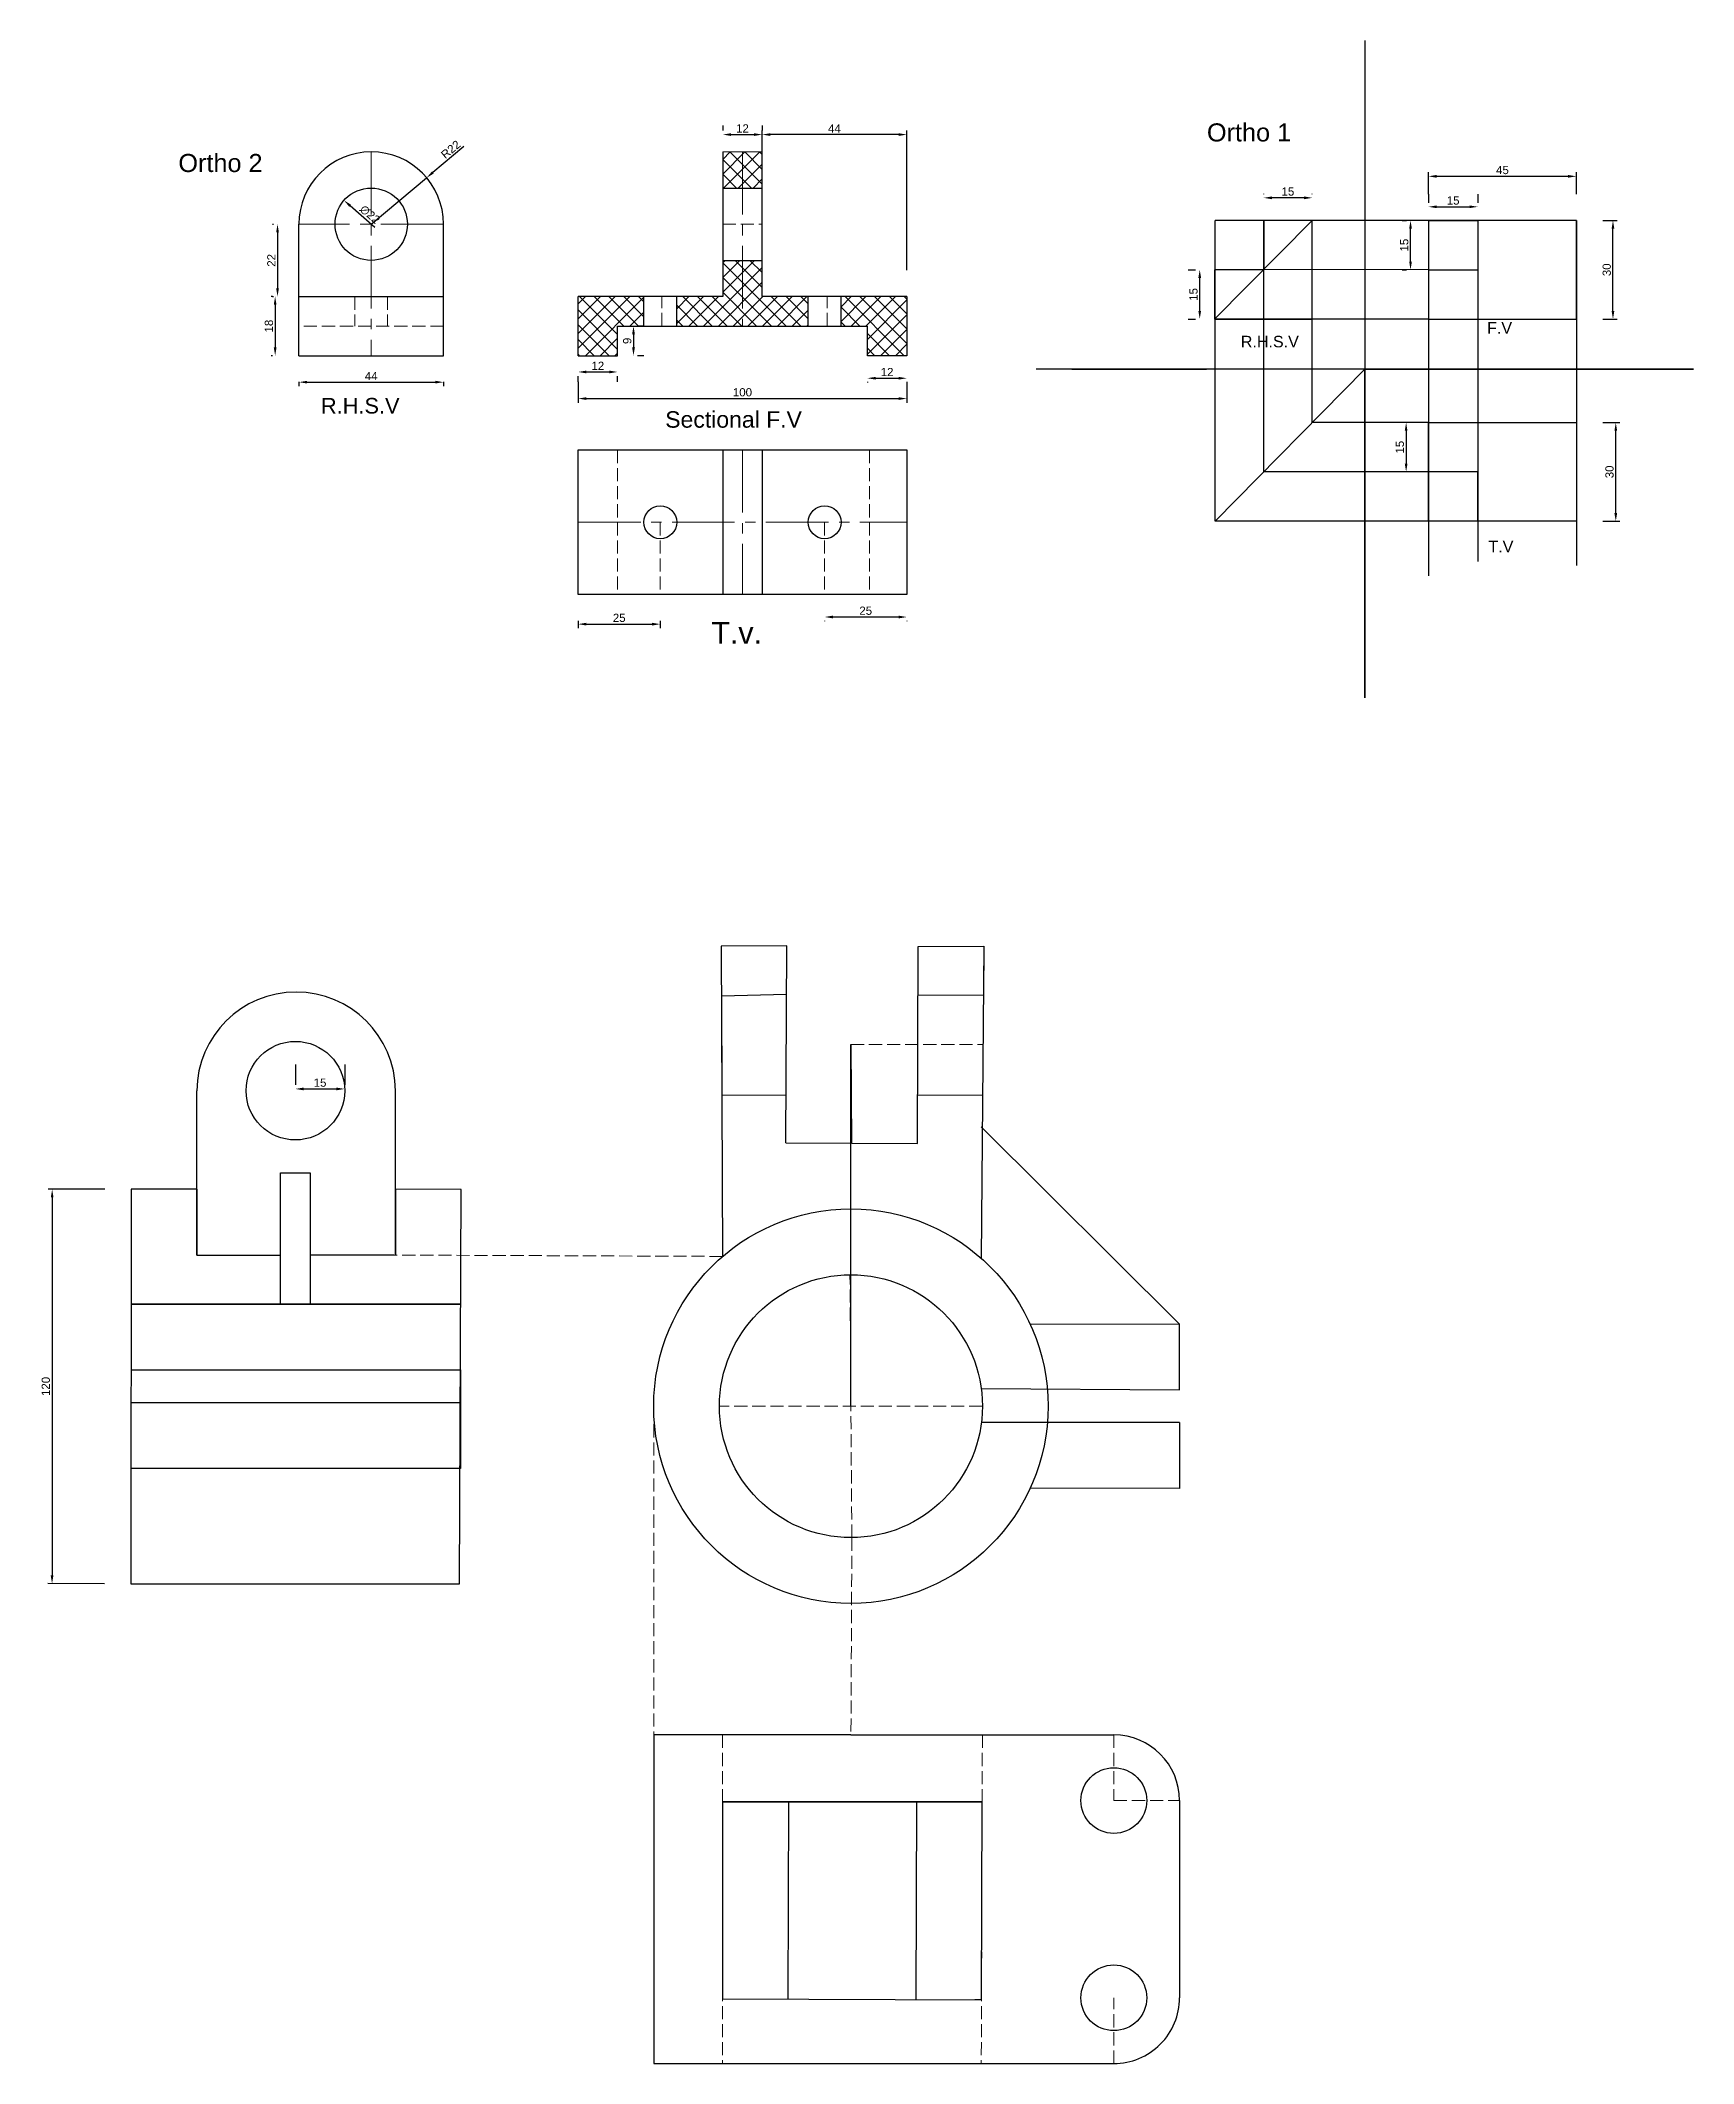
# Model space of a CAD drawing. Header units: millimetres. Extents: x 1802 to 2305, y 2068 to 2683.
import ezdxf

# ---------------------------------------------------------------- set-up
doc = ezdxf.new("R2010")
doc.units = ezdxf.units.MM
doc.linetypes.add('CENTER2', pattern=[28.575, 19.05, -3.175, 3.175, -3.175])
doc.linetypes.add('JIS_02_4.0', pattern=[5.5, 4, -1.5])
doc.layers.add('centre', color=7, linetype='CENTER2', lineweight=0)
doc.layers.add('Dotted', color=7, linetype='JIS_02_4.0', lineweight=0)
doc.styles.get("Standard").update_dxf_attribs({"font": 'arial.ttf'})
doc.dimstyles.new('ISO-25', dxfattribs={"dimtxt": 2.5, "dimasz": 2.5, "dimexe": 1.25, "dimexo": 8, "dimtad": 1, "dimdec": 0, "dimtxsty": 'Standard', "dimcen": 2.5, "dimadec": 0, "dimazin": 0, "dimtfac": 1, "dimtdec": 0, "dimtmove": 0, "dimatfit": 3, "dimfxl": 1, "dimarcsym": 0})

# ---------------------------------------------------------------- blocks, each defined once
blk = doc.blocks.new('*D7')
at = {"layer": 'Defpoints', "color": 0, "lineweight": -2, "transparency": 16777216}
for p, q in [((2053.53, 2579.34), (2053.53, 2579.23)), ((2056.03, 2580.48), (2063.03, 2580.48)), ((2065.53, 2579.34), (2065.53, 2579.23))]:
    blk.add_line(p, q, dxfattribs=at)
at = {"layer": 'Defpoints', "color": 0, "lineweight": 25, "transparency": 16777216}
for p in [(2053.53, 2587.34), (2065.53, 2587.34), (2065.53, 2580.48)]:
    blk.add_point(p, dxfattribs=at)
for points in [[(2056.03, 2580.89), (2056.03, 2580.06), (2053.53, 2580.48)], [(2063.03, 2580.89), (2063.03, 2580.06), (2065.53, 2580.48)]]:
    blk.add_solid(points, dxfattribs=at)
at = {"layer": 'Defpoints', "color": 0, "transparency": 16777216, "insert": (2059.53, 2582.36), "char_height": 2.5, "attachment_point": 5}
blk.add_mtext('12', dxfattribs=at)
blk = doc.blocks.new('*D8')
at = {"layer": 'Defpoints', "color": 0, "lineweight": -2, "transparency": 16777216}
for p, q in [((1965.53, 2579.34), (1965.53, 2573.04)), ((2065.53, 2579.34), (2065.53, 2573.04)), ((1968.03, 2574.29), (2063.03, 2574.29))]:
    blk.add_line(p, q, dxfattribs=at)
at = {"layer": 'Defpoints', "color": 0, "lineweight": 25, "transparency": 16777216}
for p in [(1965.53, 2587.34), (2065.53, 2587.34), (2065.53, 2574.29)]:
    blk.add_point(p, dxfattribs=at)
for points in [[(1968.03, 2574.71), (1968.03, 2573.87), (1965.53, 2574.29)], [(2063.03, 2574.71), (2063.03, 2573.87), (2065.53, 2574.29)]]:
    blk.add_solid(points, dxfattribs=at)
at = {"layer": 'Defpoints', "color": 0, "transparency": 16777216, "insert": (2015.53, 2576.19), "char_height": 2.5, "attachment_point": 5}
blk.add_mtext('100', dxfattribs=at)
blk = doc.blocks.new('*D9')
at = {"layer": 'Defpoints', "color": 0, "lineweight": -2, "transparency": 16777216}
for p, q in [((1965.53, 2579.34), (1965.53, 2581.13)), ((1968.03, 2582.38), (1975.03, 2582.38)), ((1977.53, 2579.34), (1977.53, 2581.13))]:
    blk.add_line(p, q, dxfattribs=at)
at = {"layer": 'Defpoints', "color": 0, "lineweight": 25, "transparency": 16777216}
for p in [(1965.53, 2587.34), (1977.53, 2587.34), (1977.53, 2582.38)]:
    blk.add_point(p, dxfattribs=at)
for points in [[(1968.03, 2582.8), (1968.03, 2581.97), (1965.53, 2582.38)], [(1975.03, 2582.8), (1975.03, 2581.97), (1977.53, 2582.38)]]:
    blk.add_solid(points, dxfattribs=at)
at = {"layer": 'Defpoints', "color": 0, "transparency": 16777216, "insert": (1971.53, 2584.26), "char_height": 2.5, "attachment_point": 5}
blk.add_mtext('12', dxfattribs=at)
blk = doc.blocks.new('*D10')
at = {"layer": 'Defpoints', "color": 0, "lineweight": -2, "transparency": 16777216}
for p, q in [((1982.38, 2593.84), (1982.38, 2589.84)), ((1985.53, 2596.34), (1983.63, 2596.34)), ((1985.53, 2587.34), (1983.63, 2587.34))]:
    blk.add_line(p, q, dxfattribs=at)
at = {"layer": 'Defpoints', "color": 0, "lineweight": 25, "transparency": 16777216}
for p in [(1977.53, 2596.34), (1977.53, 2587.34), (1982.38, 2587.34)]:
    blk.add_point(p, dxfattribs=at)
for points in [[(1981.96, 2593.84), (1982.8, 2593.84), (1982.38, 2596.34)], [(1981.96, 2589.84), (1982.8, 2589.84), (1982.38, 2587.34)]]:
    blk.add_solid(points, dxfattribs=at)
at = {"layer": 'Defpoints', "color": 0, "transparency": 16777216, "insert": (1980.48, 2591.84), "char_height": 2.5, "attachment_point": 5, "rotation": 90}
blk.add_mtext('9', dxfattribs=at)
blk = doc.blocks.new('*D11')
at = {"layer": 'Defpoints', "color": 0, "lineweight": -2, "transparency": 16777216}
for p, q in [((2009.53, 2657.34), (2009.53, 2655.86)), ((2012.03, 2654.61), (2019.03, 2654.61)), ((2021.53, 2657.34), (2021.53, 2655.86))]:
    blk.add_line(p, q, dxfattribs=at)
at = {"layer": 'Defpoints', "color": 0, "lineweight": 25, "transparency": 16777216}
for p in [(2021.53, 2654.61), (2009.53, 2649.34), (2021.53, 2649.34)]:
    blk.add_point(p, dxfattribs=at)
for points in [[(2012.03, 2655.02), (2012.03, 2654.19), (2009.53, 2654.61)], [(2019.03, 2655.02), (2019.03, 2654.19), (2021.53, 2654.61)]]:
    blk.add_solid(points, dxfattribs=at)
at = {"layer": 'Defpoints', "color": 0, "transparency": 16777216, "insert": (2015.53, 2656.49), "char_height": 2.5, "attachment_point": 5}
blk.add_mtext('12', dxfattribs=at)
blk = doc.blocks.new('*D12')
at = {"layer": 'Defpoints', "color": 0, "lineweight": -2, "transparency": 16777216}
for p, q in [((2021.53, 2613.34), (2021.53, 2655.86)), ((2063.03, 2654.61), (2024.03, 2654.61)), ((2065.53, 2613.34), (2065.53, 2655.86))]:
    blk.add_line(p, q, dxfattribs=at)
at = {"layer": 'Defpoints', "color": 0, "lineweight": 25, "transparency": 16777216}
for p in [(2021.53, 2654.61), (2021.53, 2605.34), (2065.53, 2605.34)]:
    blk.add_point(p, dxfattribs=at)
for points in [[(2024.03, 2655.02), (2024.03, 2654.19), (2021.53, 2654.61)], [(2063.03, 2655.02), (2063.03, 2654.19), (2065.53, 2654.61)]]:
    blk.add_solid(points, dxfattribs=at)
at = {"layer": 'Defpoints', "color": 0, "transparency": 16777216, "insert": (2043.53, 2656.48), "char_height": 2.5, "attachment_point": 5}
blk.add_mtext('44', dxfattribs=at)
blk = doc.blocks.new('*D13')
at = {"layer": 'Defpoints', "color": 0, "lineweight": -2, "transparency": 16777216}
blk.add_line((1903.71, 2626.34), (1896.18, 2632.95), dxfattribs=at)
at = {"layer": 'Defpoints', "color": 0, "lineweight": 25, "transparency": 16777216}
for p in [(1894.3, 2634.59), (1910.84, 2620.09)]:
    blk.add_point(p, dxfattribs=at)
blk.add_solid([(1896.45, 2633.26), (1895.9, 2632.63), (1894.3, 2634.59)], dxfattribs=at)
at = {"layer": 'Defpoints', "color": 0, "transparency": 16777216, "insert": (1902.18, 2630.3), "char_height": 2.5, "attachment_point": 5, "rotation": 318.76219}
blk.add_mtext('∅22', dxfattribs=at)
blk = doc.blocks.new('*D1')
at = {"layer": 'Defpoints', "color": 0, "lineweight": -2, "transparency": 16777216}
for p, q in [((1930.74, 2650.96), (1921.34, 2643.08)), ((1902.57, 2627.34), (1919.43, 2641.48))]:
    blk.add_line(p, q, dxfattribs=at)
at = {"layer": 'Defpoints', "color": 0, "lineweight": 25, "transparency": 16777216}
for p in [(1919.43, 2641.48), (1902.57, 2627.34)]:
    blk.add_point(p, dxfattribs=at)
blk.add_solid([(1921.07, 2643.4), (1921.61, 2642.76), (1919.43, 2641.48)], dxfattribs=at)
at = {"layer": 'Defpoints', "color": 0, "transparency": 16777216, "insert": (1926.77, 2650.09), "char_height": 2.5, "attachment_point": 5, "rotation": 39.97415}
blk.add_mtext('R22', dxfattribs=at)
blk = doc.blocks.new('*D2')
at = {"layer": 'Defpoints', "color": 0, "lineweight": -2, "transparency": 16777216}
for p, q in [((1872.57, 2627.34), (1872.81, 2627.34)), ((1874.06, 2624.84), (1874.06, 2607.84)), ((1872.57, 2605.34), (1872.81, 2605.34))]:
    blk.add_line(p, q, dxfattribs=at)
at = {"layer": 'Defpoints', "color": 0, "lineweight": 25, "transparency": 16777216}
for p in [(1880.57, 2627.34), (1874.06, 2605.34), (1880.57, 2605.34)]:
    blk.add_point(p, dxfattribs=at)
for points in [[(1873.64, 2624.84), (1874.48, 2624.84), (1874.06, 2627.34)], [(1873.64, 2607.84), (1874.48, 2607.84), (1874.06, 2605.34)]]:
    blk.add_solid(points, dxfattribs=at)
at = {"layer": 'Defpoints', "color": 0, "transparency": 16777216, "insert": (1872.18, 2616.34), "char_height": 2.5, "attachment_point": 5, "rotation": 90}
blk.add_mtext('22', dxfattribs=at)
blk = doc.blocks.new('*D3')
at = {"layer": 'Defpoints', "color": 0, "lineweight": -2, "transparency": 16777216}
for p, q in [((1872.57, 2605.34), (1872.09, 2605.34)), ((1873.34, 2602.84), (1873.34, 2589.84)), ((1872.57, 2587.34), (1872.09, 2587.34))]:
    blk.add_line(p, q, dxfattribs=at)
at = {"layer": 'Defpoints', "color": 0, "lineweight": 25, "transparency": 16777216}
for p in [(1880.57, 2605.34), (1873.34, 2587.34), (1880.57, 2587.34)]:
    blk.add_point(p, dxfattribs=at)
for points in [[(1872.93, 2602.84), (1873.76, 2602.84), (1873.34, 2605.34)], [(1872.93, 2589.84), (1873.76, 2589.84), (1873.34, 2587.34)]]:
    blk.add_solid(points, dxfattribs=at)
at = {"layer": 'Defpoints', "color": 0, "transparency": 16777216, "insert": (1871.44, 2596.34), "char_height": 2.5, "attachment_point": 5, "rotation": 90}
blk.add_mtext('18', dxfattribs=at)
blk = doc.blocks.new('*D4')
at = {"layer": 'Defpoints', "color": 0, "lineweight": -2, "transparency": 16777216}
for p, q in [((1880.57, 2579.34), (1880.57, 2578.03)), ((1883.07, 2579.28), (1922.07, 2579.28)), ((1924.57, 2579.34), (1924.57, 2578.03))]:
    blk.add_line(p, q, dxfattribs=at)
at = {"layer": 'Defpoints', "color": 0, "lineweight": 25, "transparency": 16777216}
for p in [(1880.57, 2587.34), (1924.57, 2587.34), (1924.57, 2579.28)]:
    blk.add_point(p, dxfattribs=at)
for points in [[(1883.07, 2579.7), (1883.07, 2578.87), (1880.57, 2579.28)], [(1922.07, 2579.7), (1922.07, 2578.87), (1924.57, 2579.28)]]:
    blk.add_solid(points, dxfattribs=at)
at = {"layer": 'Defpoints', "color": 0, "transparency": 16777216, "insert": (1902.57, 2581.16), "char_height": 2.5, "attachment_point": 5}
blk.add_mtext('44', dxfattribs=at)
blk = doc.blocks.new('*D5')
at = {"layer": 'Defpoints', "color": 0, "lineweight": -2, "transparency": 16777216}
for p, q in [((1965.53, 2506.65), (1965.53, 2504.41)), ((1968.03, 2505.66), (1988.03, 2505.66)), ((1990.53, 2506.65), (1990.53, 2504.41))]:
    blk.add_line(p, q, dxfattribs=at)
at = {"layer": 'Defpoints', "color": 0, "lineweight": 25, "transparency": 16777216}
for p in [(1965.53, 2514.65), (1990.53, 2514.65), (1990.53, 2505.66)]:
    blk.add_point(p, dxfattribs=at)
for points in [[(1968.03, 2506.07), (1968.03, 2505.24), (1965.53, 2505.66)], [(1988.03, 2506.07), (1988.03, 2505.24), (1990.53, 2505.66)]]:
    blk.add_solid(points, dxfattribs=at)
at = {"layer": 'Defpoints', "color": 0, "transparency": 16777216, "insert": (1978.03, 2507.56), "char_height": 2.5, "attachment_point": 5}
blk.add_mtext('25', dxfattribs=at)
blk = doc.blocks.new('*D6')
at = {"layer": 'Defpoints', "color": 0, "lineweight": -2, "transparency": 16777216}
for p, q in [((2040.53, 2506.65), (2040.53, 2506.58)), ((2063.03, 2507.83), (2043.03, 2507.83)), ((2065.53, 2506.65), (2065.53, 2506.58))]:
    blk.add_line(p, q, dxfattribs=at)
at = {"layer": 'Defpoints', "color": 0, "lineweight": 25, "transparency": 16777216}
for p in [(2040.53, 2514.65), (2065.53, 2514.65), (2040.53, 2507.83)]:
    blk.add_point(p, dxfattribs=at)
for points in [[(2043.03, 2508.25), (2043.03, 2507.41), (2040.53, 2507.83)], [(2063.03, 2508.25), (2063.03, 2507.41), (2065.53, 2507.83)]]:
    blk.add_solid(points, dxfattribs=at)
at = {"layer": 'Defpoints', "color": 0, "transparency": 16777216, "insert": (2053.03, 2509.73), "char_height": 2.5, "attachment_point": 5}
blk.add_mtext('25', dxfattribs=at)
blk = doc.blocks.new('*D14')
at = {"color": 0, "lineweight": -2, "transparency": 16777216}
for p, q in [((2224.26, 2636.48), (2224.26, 2643.16)), ((2226.76, 2641.91), (2266.76, 2641.91)), ((2269.26, 2636.48), (2269.26, 2643.16))]:
    blk.add_line(p, q, dxfattribs=at)
at = {"color": 0, "lineweight": 25, "transparency": 16777216}
for points in [[(2226.76, 2642.33), (2226.76, 2641.49), (2224.26, 2641.91)], [(2266.76, 2642.33), (2266.76, 2641.49), (2269.26, 2641.91)]]:
    blk.add_solid(points, dxfattribs=at)
at = {"layer": 'Defpoints', "color": 0, "lineweight": 25, "transparency": 16777216}
for p in [(2269.26, 2641.91), (2224.26, 2628.48), (2269.26, 2628.48)]:
    blk.add_point(p, dxfattribs=at)
at = {"color": 0, "lineweight": 25, "transparency": 16777216, "insert": (2246.76, 2643.81), "char_height": 2.5, "attachment_point": 5}
blk.add_mtext('45', dxfattribs=at)
blk = doc.blocks.new('*D15')
at = {"color": 0, "lineweight": -2, "transparency": 16777216}
for p, q in [((2224.26, 2636.48), (2224.26, 2633.89)), ((2239.26, 2636.48), (2239.26, 2633.89)), ((2226.76, 2632.64), (2236.76, 2632.64))]:
    blk.add_line(p, q, dxfattribs=at)
at = {"color": 0, "lineweight": 25, "transparency": 16777216}
for points in [[(2226.76, 2633.06), (2226.76, 2632.23), (2224.26, 2632.64)], [(2236.76, 2633.06), (2236.76, 2632.23), (2239.26, 2632.64)]]:
    blk.add_solid(points, dxfattribs=at)
at = {"layer": 'Defpoints', "color": 0, "lineweight": 25, "transparency": 16777216}
for p in [(2224.26, 2628.48), (2239.26, 2632.64), (2239.26, 2628.48)]:
    blk.add_point(p, dxfattribs=at)
at = {"color": 0, "lineweight": 25, "transparency": 16777216, "insert": (2231.76, 2634.54), "char_height": 2.5, "attachment_point": 5}
blk.add_mtext('15', dxfattribs=at)
blk = doc.blocks.new('*D16')
at = {"color": 0, "lineweight": -2, "transparency": 16777216}
for p, q in [((2216.26, 2628.48), (2217.55, 2628.48)), ((2218.8, 2615.98), (2218.8, 2625.98)), ((2216.26, 2613.48), (2217.55, 2613.48))]:
    blk.add_line(p, q, dxfattribs=at)
at = {"color": 0, "lineweight": 25, "transparency": 16777216}
for points in [[(2218.39, 2625.98), (2219.22, 2625.98), (2218.8, 2628.48)], [(2218.39, 2615.98), (2219.22, 2615.98), (2218.8, 2613.48)]]:
    blk.add_solid(points, dxfattribs=at)
at = {"layer": 'Defpoints', "color": 0, "lineweight": 25, "transparency": 16777216}
for p in [(2218.8, 2628.48), (2224.26, 2628.48), (2224.26, 2613.48)]:
    blk.add_point(p, dxfattribs=at)
at = {"color": 0, "lineweight": 25, "transparency": 16777216, "insert": (2216.9, 2620.98), "char_height": 2.5, "attachment_point": 5, "rotation": 90}
blk.add_mtext('15', dxfattribs=at)
blk = doc.blocks.new('*D17')
at = {"color": 0, "lineweight": -2, "transparency": 16777216}
for p, q in [((2277.26, 2628.48), (2281.65, 2628.48)), ((2280.4, 2600.98), (2280.4, 2625.98)), ((2277.26, 2598.48), (2281.65, 2598.48))]:
    blk.add_line(p, q, dxfattribs=at)
at = {"color": 0, "lineweight": 25, "transparency": 16777216}
for points in [[(2279.98, 2625.98), (2280.81, 2625.98), (2280.4, 2628.48)], [(2279.98, 2600.98), (2280.81, 2600.98), (2280.4, 2598.48)]]:
    blk.add_solid(points, dxfattribs=at)
at = {"layer": 'Defpoints', "color": 0, "lineweight": 25, "transparency": 16777216}
for p in [(2269.26, 2628.48), (2280.4, 2628.48), (2269.26, 2598.48)]:
    blk.add_point(p, dxfattribs=at)
at = {"color": 0, "lineweight": 25, "transparency": 16777216, "insert": (2278.5, 2613.48), "char_height": 2.5, "attachment_point": 5, "rotation": 90}
blk.add_mtext('30', dxfattribs=at)
blk = doc.blocks.new('*D18')
at = {"color": 0, "lineweight": -2, "transparency": 16777216}
for p, q in [((2151.12, 2613.48), (2153.41, 2613.48)), ((2154.66, 2600.98), (2154.66, 2610.98)), ((2151.12, 2598.48), (2153.41, 2598.48))]:
    blk.add_line(p, q, dxfattribs=at)
at = {"color": 0, "lineweight": 25, "transparency": 16777216}
for points in [[(2154.24, 2610.98), (2155.07, 2610.98), (2154.66, 2613.48)], [(2154.24, 2600.98), (2155.07, 2600.98), (2154.66, 2598.48)]]:
    blk.add_solid(points, dxfattribs=at)
at = {"layer": 'Defpoints', "color": 0, "lineweight": 25, "transparency": 16777216}
for p in [(2154.66, 2613.48), (2159.12, 2613.48), (2159.12, 2598.48)]:
    blk.add_point(p, dxfattribs=at)
at = {"color": 0, "lineweight": 25, "transparency": 16777216, "insert": (2152.76, 2605.98), "char_height": 2.5, "attachment_point": 5, "rotation": 90}
blk.add_mtext('15', dxfattribs=at)
blk = doc.blocks.new('*D19')
at = {"color": 0, "lineweight": -2, "transparency": 16777216}
for p, q in [((2174.12, 2636.48), (2174.12, 2636.62)), ((2186.39, 2635.37), (2176.62, 2635.37)), ((2188.89, 2636.48), (2188.89, 2636.62))]:
    blk.add_line(p, q, dxfattribs=at)
at = {"color": 0, "lineweight": 25, "transparency": 16777216}
for points in [[(2176.62, 2635.79), (2176.62, 2634.95), (2174.12, 2635.37)], [(2186.39, 2635.79), (2186.39, 2634.95), (2188.89, 2635.37)]]:
    blk.add_solid(points, dxfattribs=at)
at = {"layer": 'Defpoints', "color": 0, "lineweight": 25, "transparency": 16777216}
for p in [(2174.12, 2635.37), (2174.12, 2628.48), (2188.89, 2628.48)]:
    blk.add_point(p, dxfattribs=at)
at = {"color": 0, "lineweight": 25, "transparency": 16777216, "insert": (2181.5, 2637.27), "char_height": 2.5, "attachment_point": 5}
blk.add_mtext('15', dxfattribs=at)
blk = doc.blocks.new('*D20')
at = {"color": 0, "lineweight": -2, "transparency": 16777216}
for p, q in [((2277.26, 2566.99), (2282.5, 2566.99)), ((2281.25, 2539.49), (2281.25, 2564.49)), ((2277.26, 2536.99), (2282.5, 2536.99))]:
    blk.add_line(p, q, dxfattribs=at)
at = {"color": 0, "lineweight": 25, "transparency": 16777216}
for points in [[(2280.83, 2564.49), (2281.67, 2564.49), (2281.25, 2566.99)], [(2280.83, 2539.49), (2281.67, 2539.49), (2281.25, 2536.99)]]:
    blk.add_solid(points, dxfattribs=at)
at = {"layer": 'Defpoints', "color": 0, "lineweight": 25, "transparency": 16777216}
for p in [(2269.26, 2566.99), (2281.25, 2566.99), (2269.26, 2536.99)]:
    blk.add_point(p, dxfattribs=at)
at = {"color": 0, "lineweight": 25, "transparency": 16777216, "insert": (2279.35, 2551.99), "char_height": 2.5, "attachment_point": 5, "rotation": 90}
blk.add_mtext('30', dxfattribs=at)
blk = doc.blocks.new('*D21')
at = {"color": 0, "lineweight": -2, "transparency": 16777216}
for p, q in [((2216.26, 2566.99), (2216.21, 2566.99)), ((2217.46, 2564.49), (2217.46, 2554.49)), ((2216.26, 2551.99), (2216.21, 2551.99))]:
    blk.add_line(p, q, dxfattribs=at)
at = {"color": 0, "lineweight": 25, "transparency": 16777216}
for points in [[(2217.04, 2564.49), (2217.87, 2564.49), (2217.46, 2566.99)], [(2217.04, 2554.49), (2217.87, 2554.49), (2217.46, 2551.99)]]:
    blk.add_solid(points, dxfattribs=at)
at = {"layer": 'Defpoints', "color": 0, "lineweight": 25, "transparency": 16777216}
for p in [(2224.26, 2566.99), (2217.46, 2551.99), (2224.26, 2551.99)]:
    blk.add_point(p, dxfattribs=at)
at = {"color": 0, "lineweight": 25, "transparency": 16777216, "insert": (2215.56, 2559.49), "char_height": 2.5, "attachment_point": 5, "rotation": 90}
blk.add_mtext('15', dxfattribs=at)
blk = doc.blocks.new('*D25')
at = {"color": 0, "lineweight": -2, "transparency": 16777216}
for p, q in [((1821.5, 2333.71), (1804.24, 2333.72)), ((1805.49, 2331.22), (1805.46, 2216.22)), ((1821.46, 2213.71), (1804.21, 2213.72))]:
    blk.add_line(p, q, dxfattribs=at)
at = {"color": 0, "lineweight": 25, "transparency": 16777216}
for points in [[(1805.08, 2331.22), (1805.91, 2331.22), (1805.49, 2333.72)], [(1805.04, 2216.22), (1805.88, 2216.22), (1805.46, 2213.72)]]:
    blk.add_solid(points, dxfattribs=at)
at = {"layer": 'Defpoints', "color": 0, "lineweight": 25, "transparency": 16777216}
for p in [(1829.5, 2333.71), (1805.46, 2213.72), (1829.46, 2213.71)]:
    blk.add_point(p, dxfattribs=at)
at = {"color": 0, "transparency": 16777216, "insert": (1803.57, 2273.72), "char_height": 2.5, "attachment_point": 5, "rotation": 89.983}
blk.add_mtext('120', dxfattribs=at)
blk = doc.blocks.new('*D26')
at = {"color": 0, "lineweight": -2, "transparency": 16777216}
for p, q in [((1879.5, 2371.71), (1879.5, 2365.49)), ((1894.5, 2371.71), (1894.5, 2365.49)), ((1882, 2364.24), (1892, 2364.24))]:
    blk.add_line(p, q, dxfattribs=at)
at = {"color": 0, "lineweight": 25, "transparency": 16777216}
for points in [[(1882, 2364.66), (1882, 2363.82), (1879.5, 2364.24)], [(1892, 2364.66), (1892, 2363.82), (1894.5, 2364.24)]]:
    blk.add_solid(points, dxfattribs=at)
at = {"layer": 'Defpoints', "color": 0, "lineweight": 25, "transparency": 16777216}
for p in [(1879.5, 2363.71), (1894.5, 2364.24), (1894.5, 2363.71)]:
    blk.add_point(p, dxfattribs=at)
at = {"color": 0, "transparency": 16777216, "insert": (1887, 2366.14), "char_height": 2.5, "attachment_point": 5}
blk.add_mtext('15', dxfattribs=at)

msp = doc.modelspace()

# ---------------------------------------------------------------- hatches: boundary and pattern name
at = {"layer": 'Dotted'}
h = msp.add_hatch(dxfattribs=at)
h.set_pattern_fill('ANSI37')
h.set_pattern_definition([(45, (-334.33, 285.2505), (-2.245064, 2.245064), []), (135, (-334.33, 285.2505), (-2.245064, -2.245064), [])])
h.paths.add_polyline_path([(1985.53, 2605.34), (1965.53, 2605.34), (1965.53, 2587.34), (1977.53, 2587.34), (1977.53, 2596.34), (1985.53, 2596.34)])
h.paths.add_polyline_path([(2015.53, 2616.34), (2009.53, 2616.34), (2009.53, 2605.34), (1995.53, 2605.34), (1995.53, 2596.34), (2015.53, 2596.34)])
h.paths.add_polyline_path([(2035.53, 2605.34), (2021.53, 2605.34), (2021.53, 2616.34), (2015.53, 2616.34), (2015.53, 2596.34), (2035.53, 2596.34)])
h.paths.add_polyline_path([(2021.53, 2649.34), (2015.53, 2649.34), (2015.53, 2638.34), (2021.53, 2638.34)])
h.paths.add_polyline_path([(2015.53, 2649.34), (2009.53, 2649.34), (2009.53, 2638.34), (2015.53, 2638.34)])
h.paths.add_polyline_path([(2065.53, 2605.34), (2045.53, 2605.34), (2045.53, 2596.34), (2053.53, 2596.34), (2053.53, 2587.34), (2065.53, 2587.34)])

# ---------------------------------------------------------------- linework, layer by layer
at = {"lineweight": 25}
for p, q in [((2204.91, 2683.25), (2204.91, 2483.25)), ((2159.34, 2536.99), (2159.34, 2628.48)), ((2224.26, 2628.48), (2159.34, 2628.48)), ((2174.12, 2551.99), (2174.12, 2628.48)), ((2188.89, 2566.99), (2188.89, 2628.48)), ((2224.26, 2628.48), (2224.26, 2520.4)), ((2239.26, 2628.48), (2239.26, 2524.69)), ((2269.26, 2628.48), (2269.26, 2523.48)), ((2224.26, 2613.48), (2174.12, 2613.59)), ((2224.26, 2598.48), (2159.34, 2598.48)), ((2304.91, 2583.25), (2104.91, 2583.25)), ((2104.91, 2583.25), (2104.91, 2583.25)), ((2104.91, 2583.25), (2104.91, 2583.25)), ((2204.91, 2583.25), (2115.73, 2583.25)), ((2115.73, 2583.25), (2156.67, 2583.25)), ((2204.91, 2583.25), (2159.34, 2536.99)), ((2204.91, 2483.25), (2204.91, 2583.25)), ((2204.91, 2583.25), (2304.91, 2583.25)), ((2204.91, 2583.25), (2204.91, 2583.25)), ((2224.26, 2566.99), (2188.89, 2566.99)), ((2224.26, 2551.99), (2174.12, 2551.99)), ((2224.26, 2536.99), (2159.34, 2536.99))]:
    msp.add_line(p, q, dxfattribs=at)
at = {"lineweight": 30}
for p, q in [((2188.89, 2628.48), (2159.12, 2598.48)), ((2188.89, 2628.48), (2174.12, 2628.48)), ((2174.12, 2628.48), (2174.12, 2613.48)), ((2188.89, 2598.48), (2188.89, 2628.48)), ((2224.26, 2628.48), (2224.26, 2598.48)), ((2269.26, 2628.48), (2224.26, 2628.48)), ((2224.26, 2628.48), (2239.26, 2628.48)), ((2224.26, 2628.48), (2224.26, 2613.48)), ((2239.26, 2628.48), (2239.26, 2598.48)), ((2269.26, 2598.48), (2269.26, 2628.48)), ((2174.12, 2613.48), (2159.12, 2613.48)), ((2159.12, 2613.48), (2159.12, 2598.48)), ((2224.26, 2613.48), (2239.26, 2613.48)), ((2159.12, 2598.48), (2188.89, 2598.48)), ((2224.26, 2598.48), (2269.26, 2598.48)), ((2224.26, 2566.99), (2269.26, 2566.99)), ((2224.26, 2536.99), (2224.26, 2566.99)), ((2224.26, 2566.99), (2239.26, 2566.99)), ((2239.26, 2566.99), (2239.26, 2536.99)), ((2269.26, 2566.99), (2269.26, 2536.99)), ((2239.26, 2551.99), (2224.26, 2551.99)), ((2239.26, 2536.99), (2239.26, 2551.99)), ((2269.26, 2536.99), (2224.26, 2536.99))]:
    msp.add_line(p, q, dxfattribs=at)
at = {"color": 7}
for p, q in [((1880.57, 2605.34), (1880.57, 2627.34)), ((1924.57, 2605.34), (1924.57, 2627.34)), ((1880.57, 2587.34), (1880.57, 2605.34)), ((1880.57, 2605.34), (1924.57, 2605.34)), ((1924.57, 2587.34), (1924.57, 2605.34)), ((1880.57, 2587.34), (1924.57, 2587.34))]:
    msp.add_line(p, q, dxfattribs=at)
for p, q in [((2029.02, 2407.81), (2009.02, 2407.67)), ((2009.02, 2407.67), (2009.5, 2313.29)), ((2028.75, 2347.81), (2029.02, 2407.81)), ((2068.75, 2347.63), (2069.02, 2407.63)), ((2069.02, 2407.63), (2089.02, 2407.66)), ((2089.02, 2407.66), (2088.2, 2312.72)), ((2089.02, 2407.66), (2088.89, 2392.67)), ((2028.96, 2392.94), (2009.1, 2392.46)), ((2009.1, 2392.46), (2009.25, 2362.46)), ((2088.89, 2392.67), (2068.89, 2392.76)), ((2048.52, 2267.72), (2048.52, 2377.72)), ((2048.52, 2377.72), (2048.75, 2347.72)), ((1849.5, 2313.71), (1849.5, 2363.71)), ((1909.97, 2313.71), (1909.97, 2363.71)), ((2009.25, 2362.46), (2028.82, 2362.37)), ((2068.82, 2362.46), (2088.63, 2362.37)), ((2088.14, 2352.72), (2148.52, 2292.72)), ((2028.75, 2347.81), (2068.75, 2347.63)), ((1829.5, 2333.71), (1829.46, 2213.71)), ((1849.5, 2333.71), (1829.5, 2333.71)), ((1849.5, 2333.71), (1849.5, 2313.71)), ((1875, 2298.71), (1875, 2338.71)), ((1875, 2338.71), (1884, 2338.71)), ((1884, 2338.71), (1884, 2313.71)), ((1929.97, 2333.68), (1909.97, 2333.76)), ((1909.97, 2333.76), (1909.97, 2313.71)), ((1929.46, 2213.68), (1929.97, 2333.68)), ((1849.5, 2313.71), (1875, 2313.71)), ((1909.5, 2313.71), (1884, 2313.71)), ((1884, 2313.71), (1884, 2298.71)), ((1929.82, 2298.71), (1829.49, 2298.74)), ((1829.49, 2298.74), (1884, 2298.71)), ((1829.49, 2298.74), (1829.49, 2278.74)), ((1884, 2298.71), (1875, 2298.71)), ((1884, 2298.71), (1929.82, 2298.71)), ((2148.52, 2292.72), (2103.12, 2292.6)), ((2148.52, 2272.72), (2148.52, 2292.72)), ((1829.49, 2278.74), (1929.74, 2278.74)), ((1929.74, 2278.74), (1929.74, 2268.74)), ((2088.16, 2273.09), (2148.52, 2272.72)), ((1929.74, 2268.74), (1829.48, 2268.74)), ((1929.69, 2268.74), (1929.7, 2248.74)), ((2148.52, 2262.72), (2088.21, 2262.72)), ((2148.52, 2262.72), (2148.52, 2242.72)), ((1929.7, 2248.74), (1829.47, 2248.77)), ((2148.52, 2242.72), (2103.07, 2242.73)), ((1829.46, 2213.71), (1929.46, 2213.68)), ((1988.52, 2167.72), (1988.52, 2067.72)), ((2048.53, 2167.72), (1988.52, 2167.72)), ((1988.52, 2167.72), (1988.52, 2147.72)), ((2048.53, 2167.72), (2128.53, 2167.72)), ((2009.5, 2147.39), (2088.46, 2147.39)), ((2009.5, 2147.39), (2009.5, 2087.39)), ((2088.46, 2147.39), (2009.5, 2147.39)), ((2009.5, 2147.39), (2029.5, 2147.39)), ((2029.5, 2147.39), (2029.3, 2087.32)), ((2068.46, 2147.39), (2068.26, 2087.19)), ((2088.46, 2147.39), (2068.46, 2147.39)), ((2088.26, 2087.12), (2088.46, 2147.39)), ((2148.53, 2147.72), (2148.53, 2087.72)), ((2009.5, 2087.39), (2088.26, 2087.12)), ((2088.26, 2087.12), (2086.26, 2087.13)), ((1988.52, 2067.72), (2128.52, 2067.72))]:
    msp.add_line(p, q)
msp.add_circle((1902.57, 2627.34), 11, dxfattribs=at)
for centre, radius in [((1879.5, 2363.71), 15), ((2048.52, 2267.72), 60), ((2048.52, 2267.72), 40), ((2128.53, 2147.72), 10), ((2128.52, 2087.72), 10)]:
    msp.add_circle(centre, radius)
msp.add_arc((1902.57, 2627.34), 22, 0, 180, dxfattribs=at)
for centre, radius, start, end in [((1879.73, 2363.48), 30.24, 0.44414, 179.55586), ((2128.53, 2147.72), 20, 0, 90), ((2128.53, 2087.72), 20, 269.97785, 0.00472)]:
    msp.add_arc(centre, radius, start, end)
at = {"layer": 'centre', "color": 7}
for p, q in [((1902.57, 2649.34), (1902.57, 2587.34)), ((2021.53, 2649.34), (2009.53, 2649.34)), ((2015.53, 2649.34), (2015.53, 2596.34)), ((1924.57, 2627.34), (1880.57, 2627.34)), ((2021.53, 2627.34), (2021.53, 2627.34)), ((2015.53, 2558.65), (2015.53, 2514.65)), ((1965.53, 2514.65), (1965.53, 2536.65)), ((1965.53, 2536.65), (2065.53, 2536.65))]:
    msp.add_line(p, q, dxfattribs=at)
at = {"layer": 'Defpoints', "color": 7}
for p, q in [((2009.53, 2649.34), (2009.53, 2605.34)), ((2021.53, 2605.34), (2021.53, 2649.34)), ((2009.53, 2638.34), (2021.53, 2638.34)), ((2009.53, 2616.34), (2021.53, 2616.34)), ((1965.53, 2587.34), (1965.53, 2605.34)), ((2009.53, 2605.34), (1965.53, 2605.34)), ((1985.53, 2596.34), (1985.53, 2605.34)), ((1995.53, 2596.34), (1995.53, 2605.34)), ((2065.53, 2605.34), (2021.53, 2605.34)), ((2035.53, 2596.34), (2035.53, 2605.34)), ((2045.53, 2596.34), (2045.53, 2605.34)), ((2065.53, 2605.34), (2065.53, 2587.34)), ((1977.53, 2587.34), (1977.53, 2596.34)), ((1977.53, 2596.34), (2053.53, 2596.34)), ((2053.53, 2587.34), (2053.53, 2596.34)), ((1965.53, 2587.34), (1977.53, 2587.34)), ((2065.53, 2587.34), (2053.53, 2587.34)), ((1965.53, 2558.65), (2065.53, 2558.65)), ((1965.53, 2514.65), (1965.53, 2558.65)), ((2009.53, 2558.65), (2009.53, 2514.65)), ((2021.53, 2558.65), (2021.53, 2514.65)), ((2065.53, 2558.65), (2065.53, 2514.65)), ((2065.53, 2514.65), (1965.53, 2514.65))]:
    msp.add_line(p, q, dxfattribs=at)
for centre in [(1990.53, 2536.65), (2040.53, 2536.65)]:
    msp.add_circle(centre, 5, dxfattribs=at)
at = {"layer": 'Dotted', "color": 7}
for p, q in [((2009.53, 2627.34), (2021.53, 2627.34)), ((1902.57, 2605.34), (1902.57, 2610.34)), ((1902.57, 2605.34), (1897.57, 2605.34)), ((1897.57, 2605.34), (1897.57, 2596.34)), ((1902.57, 2605.34), (1907.57, 2605.34)), ((1907.57, 2605.34), (1907.57, 2596.34)), ((1990.97, 2596.34), (1990.97, 2605.34)), ((2041.31, 2596.34), (2041.31, 2605.34)), ((1924.57, 2596.34), (1880.57, 2596.34)), ((1977.53, 2558.65), (1977.53, 2514.65)), ((2054.18, 2558.65), (2054.18, 2514.65)), ((1990.53, 2536.65), (1990.53, 2514.65)), ((2040.53, 2536.65), (2040.53, 2514.65))]:
    msp.add_line(p, q, dxfattribs=at)
at = {"layer": 'Dotted'}
for p, q in [((2048.52, 2377.72), (2088.52, 2377.72)), ((2009.5, 2313.29), (1909.5, 2313.71)), ((2048.81, 2227.72), (2048.24, 2307.71)), ((1988.52, 2267.72), (1988.52, 2167.72)), ((2088.52, 2267.72), (2008.52, 2267.72)), ((2048.81, 2227.72), (2048.53, 2167.72)), ((2009.5, 2167.72), (2009.5, 2067.72)), ((2088.53, 2167.72), (2088.2, 2067.72)), ((2128.53, 2167.72), (2128.53, 2147.72)), ((2128.53, 2147.72), (2148.53, 2147.72)), ((2128.52, 2067.72), (2128.52, 2087.72))]:
    msp.add_line(p, q, dxfattribs=at)

# ---------------------------------------------------------------- texts
at = {"lineweight": 25}
for s, p in [('F.V', (2242.09, 2594.05)), ('R.H.S.V', (2167.16, 2589.88)), ('T.V', (2242.49, 2527.52))]:
    msp.add_text(s, height=3.5, dxfattribs=at).set_placement(p)
at = {"lineweight": 25, "char_height": 5.5, "attachment_point": 1}
for s, width, gutter_width, heights, insert in [('Ortho 1', 26.5802, 33.02, [5.69], (2156.85, 2658.02)), ('Ortho 2', 35.125, 17.5, [16.2], (1843.89, 2648.72))]:
    msp.add_mtext_dynamic_manual_height_columns(s, width=width, gutter_width=gutter_width, heights=heights, dxfattribs=dict(at, insert=insert))
at = {"layer": 'Defpoints', "color": 7}
for s, height, p in [('R.H.S.V', 4.741, (1887.27, 2569.74)), ('T.v.', 6.627, (2006.05, 2499.69))]:
    msp.add_text(s, height=height, dxfattribs=at).set_placement(p)
at = {"layer": 'Dotted', "color": 7}
msp.add_text('Sectional F.V', height=5.0056, dxfattribs=at).set_placement((1992.03, 2565.43))

# ---------------------------------------------------------------- dimensions: what is measured, and where the dimension line sits
at = {"lineweight": 25}
for base, p1, p2, picture, middle in [((2269.26, 2641.91), (2224.26, 2628.48), (2269.26, 2628.48), '*D14', (2246.76, 2643.81)), ((2174.12, 2635.37), (2188.89, 2628.48), (2174.12, 2628.48), '*D19', (2181.5, 2637.27)), ((2239.26, 2632.64), (2224.26, 2628.48), (2239.26, 2628.48), '*D15', (2231.76, 2634.54))]:
    dim = msp.add_linear_dim(base=base, p1=p1, p2=p2, dimstyle='ISO-25', dxfattribs=at)
    dim.commit()
    dim.dimension.update_dxf_attribs({"geometry": picture, "text_midpoint": middle})
for base, p1, p2, picture, middle in [((2218.8, 2628.48), (2224.26, 2613.48), (2224.26, 2628.48), '*D16', (2216.9, 2620.98)), ((2280.4, 2628.48), (2269.26, 2598.48), (2269.26, 2628.48), '*D17', (2278.5, 2613.48)), ((2154.66, 2613.48), (2159.12, 2598.48), (2159.12, 2613.48), '*D18', (2152.76, 2605.98)), ((2217.46, 2551.99), (2224.26, 2566.99), (2224.26, 2551.99), '*D21', (2215.56, 2559.49)), ((2281.25, 2566.99), (2269.26, 2536.99), (2269.26, 2566.99), '*D20', (2279.35, 2551.99))]:
    dim = msp.add_linear_dim(base=base, p1=p1, p2=p2, angle=90, dimstyle='ISO-25', dxfattribs=at)
    dim.commit()
    dim.dimension.update_dxf_attribs({"geometry": picture, "text_midpoint": middle})
dim = msp.add_linear_dim(base=(1894.5, 2364.24), p1=(1879.5, 2363.71), p2=(1894.5, 2363.71), dimstyle='ISO-25')
dim.commit()
dim.dimension.update_dxf_attribs({"geometry": '*D26', "text_midpoint": (1887, 2366.14)})
dim = msp.add_aligned_dim(p1=(1829.5, 2333.71), p2=(1829.46, 2213.71), distance=-24, dimstyle='ISO-25')
dim.commit()
dim.dimension.update_dxf_attribs({"geometry": '*D25', "text_midpoint": (1803.57, 2273.72)})
at = {"layer": 'Defpoints', "color": 7}
dim = msp.add_radius_dim(center=(1902.57, 2627.34), mpoint=(1919.43, 2641.48), dimstyle='ISO-25', dxfattribs=at)
dim.commit()
dim.dimension.update_dxf_attribs({"geometry": '*D1', "text_midpoint": (1927.98, 2648.65), "dimtype": 164})
for base, p1, p2, picture, middle in [((2021.53, 2654.61), (2009.53, 2649.34), (2021.53, 2649.34), '*D11', (2015.53, 2656.49)), ((2021.53, 2654.61), (2065.53, 2605.34), (2021.53, 2605.34), '*D12', (2043.53, 2656.48)), ((1924.57, 2579.28), (1880.57, 2587.34), (1924.57, 2587.34), '*D4', (1902.57, 2581.16)), ((2065.53, 2574.29), (1965.53, 2587.34), (2065.53, 2587.34), '*D8', (2015.53, 2576.19)), ((1977.53, 2582.38), (1965.53, 2587.34), (1977.53, 2587.34), '*D9', (1971.53, 2584.26)), ((2065.53, 2580.48), (2053.53, 2587.34), (2065.53, 2587.34), '*D7', (2059.53, 2582.36)), ((1990.53, 2505.66), (1965.53, 2514.65), (1990.53, 2514.65), '*D5', (1978.03, 2507.56)), ((2040.53, 2507.83), (2065.53, 2514.65), (2040.53, 2514.65), '*D6', (2053.03, 2509.73))]:
    dim = msp.add_linear_dim(base=base, p1=p1, p2=p2, dimstyle='ISO-25', dxfattribs=at)
    dim.commit()
    dim.dimension.update_dxf_attribs({"geometry": picture, "text_midpoint": middle})
dim = msp.add_diameter_dim_2p(p1=(1910.84, 2620.09), p2=(1894.3, 2634.59), dimstyle='ISO-25', dxfattribs=at)
dim.commit()
dim.dimension.update_dxf_attribs({"geometry": '*D13', "text_midpoint": (1900.88, 2628.82), "dimtype": 163})
for base, p1, p2, picture, middle in [((1874.06, 2605.34), (1880.57, 2627.34), (1880.57, 2605.34), '*D2', (1872.18, 2616.34)), ((1873.34, 2587.34), (1880.57, 2605.34), (1880.57, 2587.34), '*D3', (1871.44, 2596.34)), ((1982.38, 2587.34), (1977.53, 2596.34), (1977.53, 2587.34), '*D10', (1980.48, 2591.84))]:
    dim = msp.add_linear_dim(base=base, p1=p1, p2=p2, angle=90, dimstyle='ISO-25', dxfattribs=at)
    dim.commit()
    dim.dimension.update_dxf_attribs({"geometry": picture, "text_midpoint": middle})

doc.saveas('drawing.dxf')
